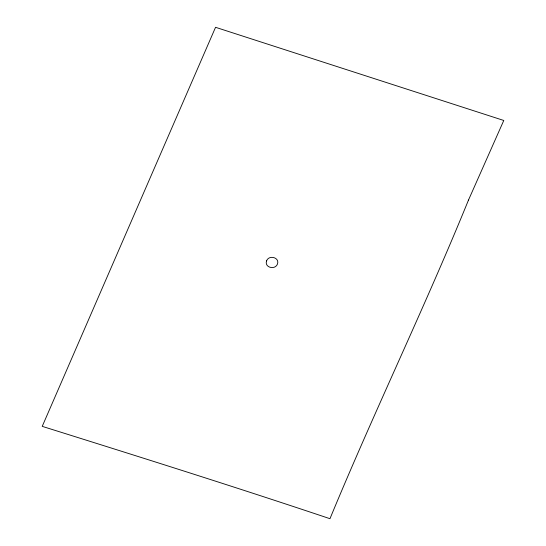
<?xml version="1.0" encoding="UTF-8"?>
<svg xmlns="http://www.w3.org/2000/svg" width="546" height="546" viewBox="0 0 546 546"><rect width="100%" height="100%" fill="white"/><g stroke="black" fill="none" stroke-linecap="round" stroke-linejoin="round"><path stroke-width="0.82" d="M266.557 260.886C264.175 267.649 275.286 270.263 277.477 264.032C279.859 257.268 268.741 254.654 266.557 260.886M468.488 200.061C424.768 307.337 374.187 411.629 329.968 518.7C234.466 486.67 138.35 456.483 42.226 426.358L215.554 27.3L503.774 120.468L468.488 200.061"/></g></svg>
